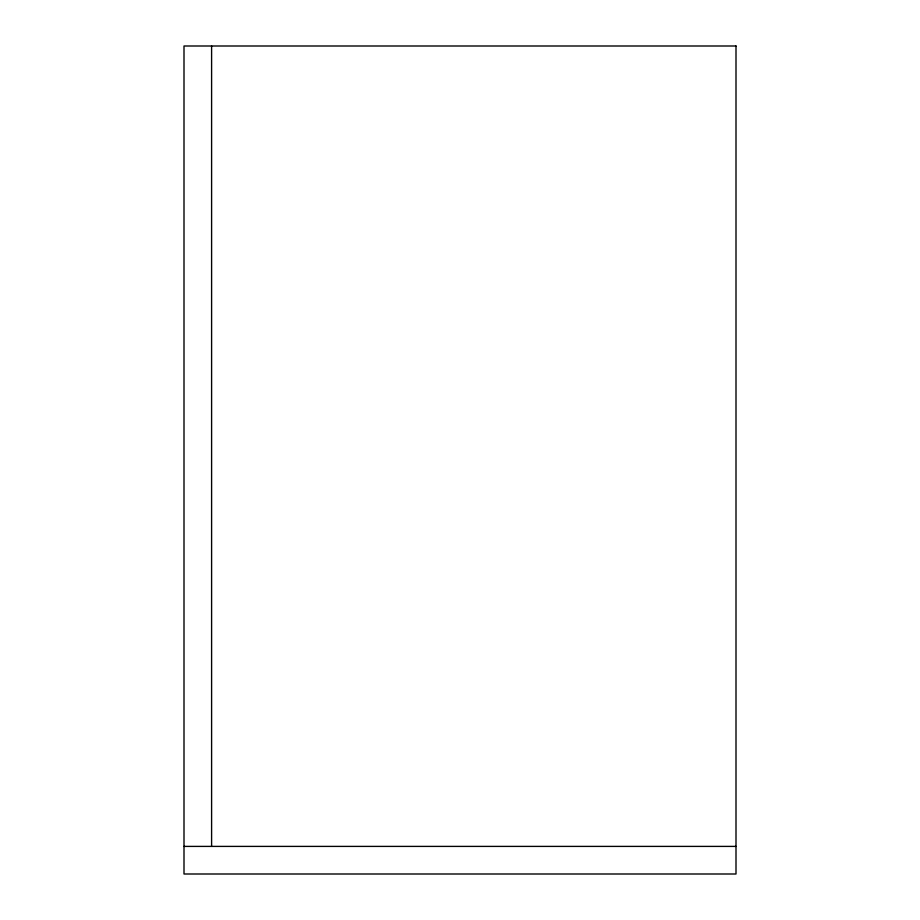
<?xml version="1.0" encoding="UTF-8"?>
<svg xmlns="http://www.w3.org/2000/svg" width="920" height="920" viewBox="0 0 920 920"><rect width="100%" height="100%" fill="white"/><g stroke="black" fill="none" stroke-linecap="round" stroke-linejoin="round"><path stroke-width="1.38" d="M184 846.4L736 846.4M211.6 46L211.6 846.4M736 46L184 46L184 874L736 874L736 46"/></g></svg>
